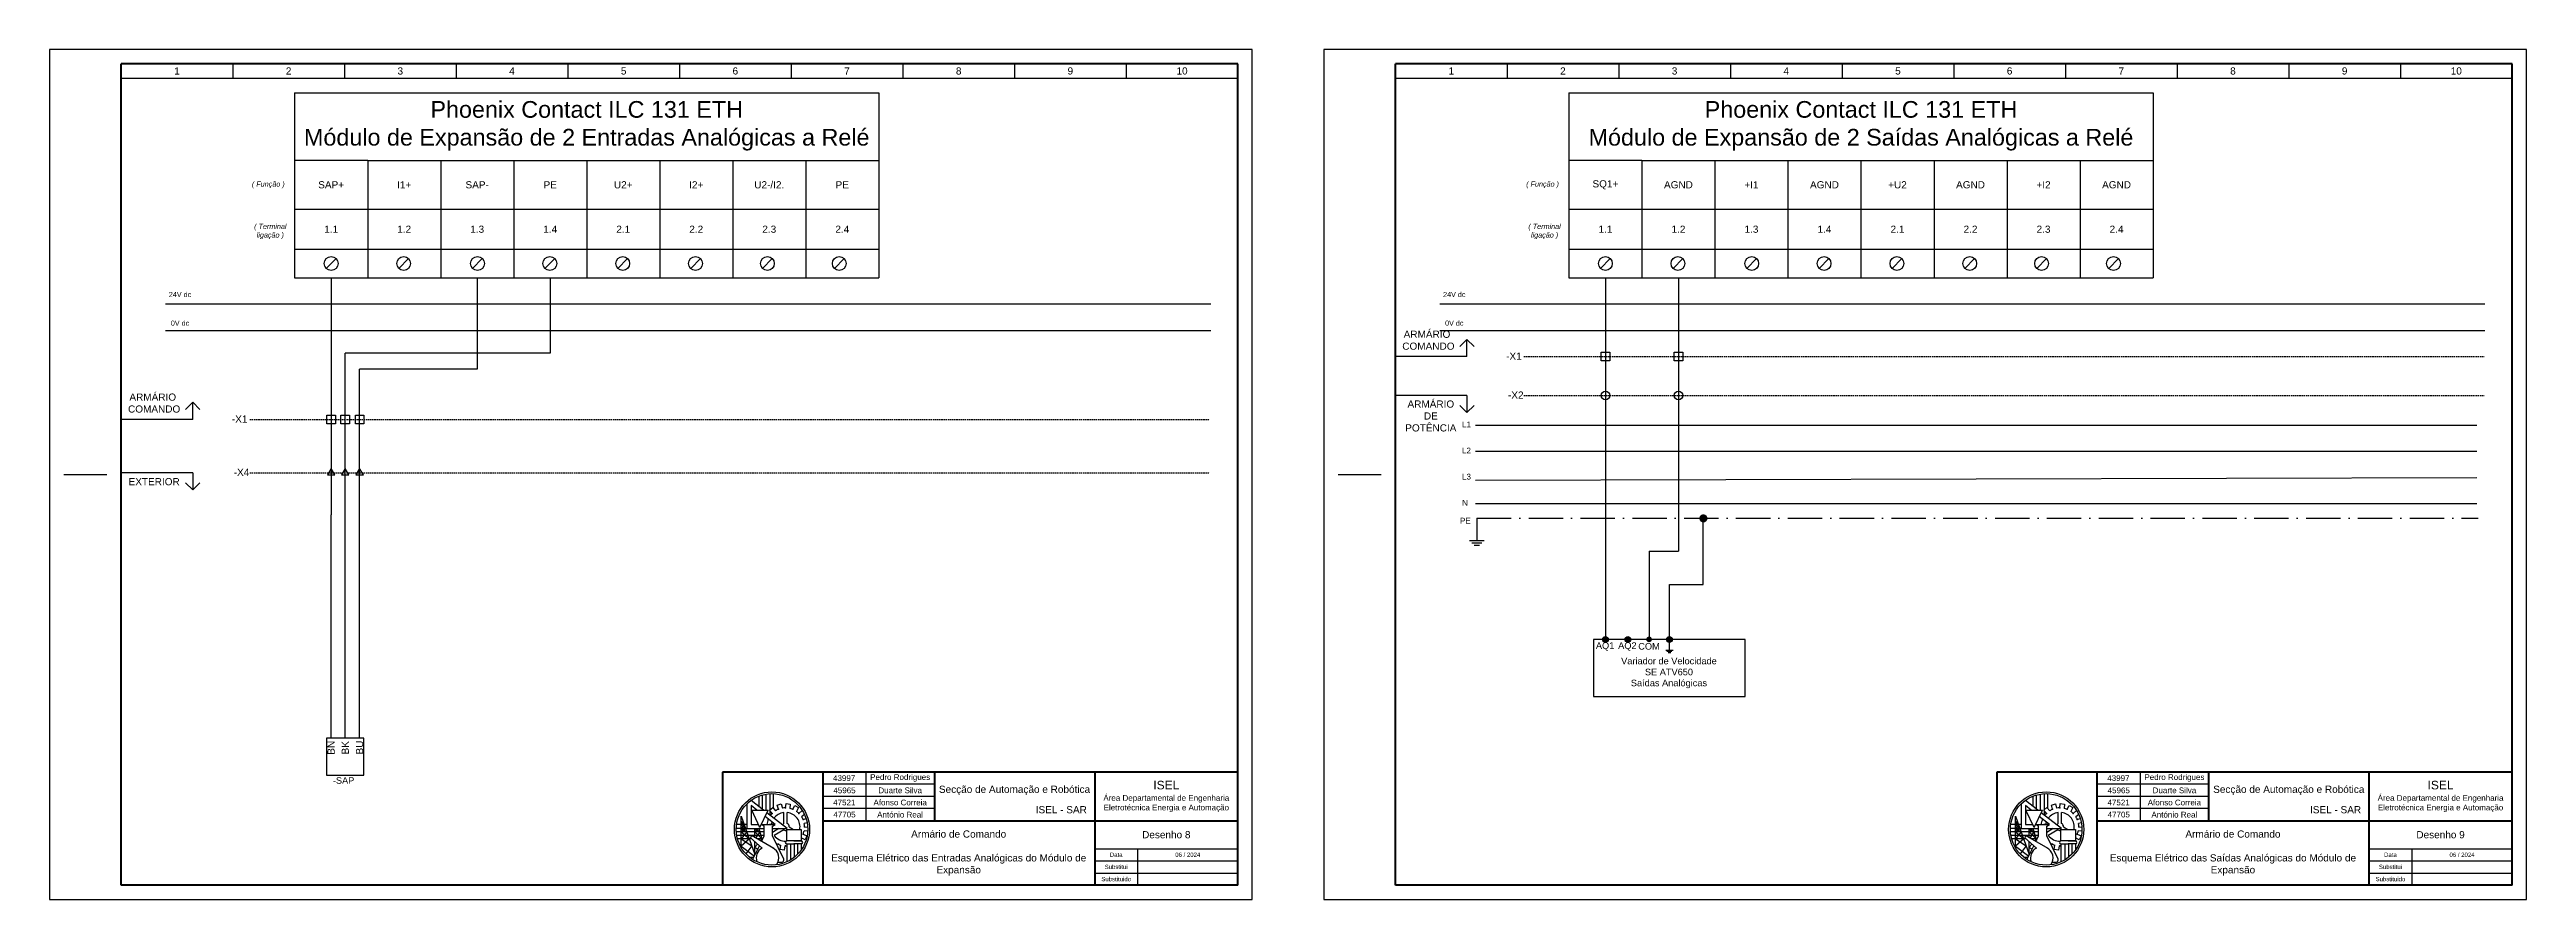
# Model space of a CAD drawing. Header units: millimetres. Extents: x 0 to 5575, y 0 to 297.
# Drawn here: x 3350 to 4215, y 0 to 297 of the extents above; entities that cross this region are included whole.
import ezdxf

# ---------------------------------------------------------------- set-up
doc = ezdxf.new("R2010")
doc.units = ezdxf.units.MM
for name, pattern in [('ACAD_ISO10W100', [18, 12, -3, 0, -3]), ('DASHED', [0.75, 0.5, -0.25]), ('JIS_02_2.0', [3, 2, -1])]:
    doc.linetypes.add(name, pattern=pattern)
for name, color, linetype in [('Bornes', 7, 'DASHED'), ('LEGENDA', 7, 'Continuous'), ('PE', 7, 'ACAD_ISO10W100')]:
    doc.layers.add(name, color=color, linetype=linetype)
doc.styles.get("Standard").update_dxf_attribs({"font": 'arial.ttf'})

msp = doc.modelspace()

# ---------------------------------------------------------------- hatches: boundary and pattern name
at = {"transparency": 33554687}
h = msp.add_hatch(color=256, dxfattribs=at)
edge = h.paths.add_edge_path()
edge.add_arc((3927.56, 133.17), 1.43, 0, 360)
h = msp.add_hatch(color=256, dxfattribs=at)
edge = h.paths.add_edge_path()
edge.add_arc((3893.35, 90.89), 1, 0, 360)
h = msp.add_hatch(color=256, dxfattribs=at)
edge = h.paths.add_edge_path()
edge.add_arc((3901.17, 90.89), 1, 0, 360)
h = msp.add_hatch(color=256, dxfattribs=at)
edge = h.paths.add_edge_path()
edge.add_arc((3908.61, 90.89), 1, 0, 360)
h = msp.add_hatch(color=256, dxfattribs=at)
edge = h.paths.add_edge_path()
edge.add_arc((3915.7, 90.89), 1, 0, 360)

# ---------------------------------------------------------------- linework, layer by layer
for p, q in [((3375, 292), (3375, 287)), ((3375, 292), (3375, 287)), ((3375, 287), (3765, 287)), ((3414, 292), (3414, 287)), ((3453, 292), (3453, 287)), ((3492, 292), (3492, 287)), ((3531, 292), (3531, 287)), ((3570, 292), (3570, 287)), ((3609, 292), (3609, 287)), ((3648, 292), (3648, 287)), ((3687, 292), (3687, 287)), ((3726, 292), (3726, 287)), ((3820, 292), (3820, 287)), ((3820, 292), (3820, 287)), ((3820, 287), (4210, 287)), ((3859, 292), (3859, 287)), ((3898, 292), (3898, 287)), ((3937, 292), (3937, 287)), ((3976, 292), (3976, 287)), ((4015, 292), (4015, 287)), ((4054, 292), (4054, 287)), ((4093, 292), (4093, 287)), ((4132, 292), (4132, 287)), ((4171, 292), (4171, 287)), ((3435.6, 281.92), (3639.6, 281.92)), ((3435.6, 281.92), (3435.6, 217.22)), ((3639.6, 281.92), (3639.6, 241.22)), ((3880.6, 281.92), (4084.6, 281.92)), ((3880.6, 281.92), (3880.6, 217.22)), ((4084.6, 281.92), (4084.6, 241.22)), ((3461.1, 258.22), (3461.1, 241.22)), ((3486.6, 258.22), (3486.6, 241.22)), ((3512.1, 258.22), (3512.1, 241.22)), ((3537.6, 258.22), (3537.6, 241.22)), ((3563.1, 258.22), (3563.1, 241.22)), ((3588.6, 258.22), (3588.6, 241.22)), ((3614.1, 258.22), (3614.1, 241.22)), ((3906.1, 258.22), (3906.1, 241.22)), ((3931.6, 258.22), (3931.6, 241.22)), ((3957.1, 258.22), (3957.1, 241.22)), ((3982.6, 258.22), (3982.6, 241.22)), ((4008.1, 258.22), (4008.1, 241.22)), ((4033.6, 258.22), (4033.6, 241.22)), ((4059.1, 258.22), (4059.1, 241.22)), ((3435.6, 241.22), (3639.6, 241.22)), ((3461.1, 241.22), (3461.1, 227.22)), ((3486.6, 241.22), (3486.6, 227.22)), ((3512.1, 241.22), (3512.1, 227.22)), ((3537.6, 241.22), (3537.6, 227.22)), ((3563.1, 241.22), (3563.1, 227.22)), ((3588.6, 241.22), (3588.6, 227.22)), ((3614.1, 241.22), (3614.1, 227.22)), ((3639.6, 241.22), (3639.6, 227.22)), ((3880.6, 241.22), (4084.6, 241.22)), ((3906.1, 241.22), (3906.1, 227.22)), ((3931.6, 241.22), (3931.6, 227.22)), ((3957.1, 241.22), (3957.1, 227.22)), ((3982.6, 241.22), (3982.6, 227.22)), ((4008.1, 241.22), (4008.1, 227.22)), ((4033.6, 241.22), (4033.6, 227.22)), ((4059.1, 241.22), (4059.1, 227.22)), ((4084.6, 241.22), (4084.6, 227.22)), ((3435.6, 227.22), (3639.6, 227.22)), ((3880.6, 227.22), (4084.6, 227.22)), ((3446.65, 220.53), (3450.05, 223.92)), ((3471.98, 220.53), (3475.37, 223.92)), ((3497.75, 220.53), (3501.14, 223.92)), ((3523.02, 220.53), (3526.41, 223.92)), ((3548.46, 220.53), (3551.85, 223.92)), ((3573.9, 220.53), (3577.29, 223.92)), ((3599, 220.53), (3602.39, 223.92)), ((3624.1, 220.53), (3627.49, 223.92)), ((3891.65, 220.53), (3895.05, 223.92)), ((3916.98, 220.53), (3920.37, 223.92)), ((3942.75, 220.53), (3946.14, 223.92)), ((3968.02, 220.53), (3971.41, 223.92)), ((3993.46, 220.53), (3996.85, 223.92)), ((4018.9, 220.53), (4022.29, 223.92)), ((4044, 220.53), (4047.39, 223.92)), ((4069.1, 220.53), (4072.49, 223.92)), ((3390.51, 208.15), (3755.51, 208.15)), ((3835.51, 208.15), (4200.51, 208.15)), ((3390.51, 198.8), (3755.51, 198.8)), ((3835.51, 198.8), (4200.51, 198.8)), ((3845, 195.69), (3842.5, 193.19)), ((3845, 189.69), (3845, 195.69)), ((3845, 195.69), (3847.5, 193.19)), ((3845, 189.69), (3820, 189.69)), ((3400, 173.73), (3397.5, 171.23)), ((3400, 167.73), (3400, 173.73)), ((3400, 173.73), (3402.5, 171.23)), ((3845, 176.12), (3820, 176.12)), ((3845, 176.12), (3845, 170.12)), ((3400, 167.73), (3375, 167.73)), ((3845, 170.12), (3842.5, 172.62)), ((3845, 170.12), (3847.5, 172.62)), ((3848, 165.72), (4197.71, 165.72)), ((3848, 156.6), (4197.71, 156.6)), ((3355, 148.5), (3370, 148.5)), ((3400, 149.13), (3375, 149.13)), ((3400, 149.13), (3400, 143.13)), ((3800, 148.5), (3815, 148.5)), ((3848, 146.57), (4197.71, 147.44)), ((3400, 143.13), (3397.5, 145.63)), ((3400, 143.13), (3402.5, 145.63)), ((3848, 138.36), (4197.71, 138.36)), ((3848.45, 133.2), (3848.45, 127.2)), ((3845.91, 125.46), (3850.99, 125.46)), ((3846.71, 124.62), (3850.19, 124.62)), ((3847.52, 123.79), (3849.39, 123.79)), ((3848.45, 127.2), (3848.45, 125.46)), ((3908.61, 121.75), (3908.61, 90.89)), ((3942.2, 90.89), (3889.2, 90.89)), ((3889.2, 90.89), (3889.2, 70.89)), ((3893.35, 95.08), (3893.35, 90.89)), ((3916.97, 87.02), (3914.43, 87.02)), ((3916.57, 86.6), (3914.83, 86.6)), ((3942.2, 70.89), (3942.2, 90.89)), ((3916.17, 86.18), (3915.23, 86.18)), ((3889.2, 70.89), (3942.2, 70.89))]:
    msp.add_line(p, q, dxfattribs=at)
at = {"lineweight": -3, "transparency": 33554687}
for p, q in [((3461.1, 258.22), (3435.6, 258.22)), ((3461.1, 258.22), (3486.6, 258.22)), ((3486.6, 258.22), (3512.1, 258.22)), ((3512.1, 258.22), (3537.6, 258.22)), ((3537.6, 258.22), (3563.1, 258.22)), ((3563.1, 258.22), (3588.6, 258.22)), ((3588.6, 258.22), (3614.1, 258.22)), ((3614.1, 258.22), (3639.6, 258.22)), ((3906.1, 258.22), (3880.6, 258.22)), ((3906.1, 258.22), (3931.6, 258.22)), ((3931.6, 258.22), (3957.1, 258.22)), ((3957.1, 258.22), (3982.6, 258.22)), ((3982.6, 258.22), (4008.1, 258.22)), ((4008.1, 258.22), (4033.6, 258.22)), ((4033.6, 258.22), (4059.1, 258.22)), ((4059.1, 258.22), (4084.6, 258.22)), ((3461.1, 227.22), (3461.1, 217.22)), ((3486.6, 227.22), (3486.6, 217.22)), ((3512.1, 227.22), (3512.1, 217.22)), ((3537.6, 227.22), (3537.6, 217.22)), ((3563.1, 227.22), (3563.1, 217.22)), ((3588.6, 227.22), (3588.6, 217.22)), ((3614.1, 227.22), (3614.1, 217.22)), ((3639.6, 227.22), (3639.6, 217.22)), ((3906.1, 227.22), (3906.1, 217.22)), ((3931.6, 227.22), (3931.6, 217.22)), ((3957.1, 227.22), (3957.1, 217.22)), ((3982.6, 227.22), (3982.6, 217.22)), ((4008.1, 227.22), (4008.1, 217.22)), ((4033.6, 227.22), (4033.6, 217.22)), ((4059.1, 227.22), (4059.1, 217.22)), ((4084.6, 227.22), (4084.6, 217.22)), ((3435.6, 217.22), (3461.1, 217.22)), ((3448.35, 217.22), (3448.35, 134.4)), ((3461.1, 217.22), (3486.6, 217.22)), ((3486.6, 217.22), (3512.1, 217.22)), ((3499.35, 217.22), (3499.35, 185.36)), ((3512.1, 217.22), (3537.6, 217.22)), ((3524.85, 217.22), (3524.85, 190.86)), ((3537.6, 217.22), (3563.1, 217.22)), ((3563.1, 217.22), (3588.6, 217.22)), ((3588.6, 217.22), (3614.1, 217.22)), ((3614.1, 217.22), (3639.6, 217.22)), ((3880.6, 217.22), (3906.1, 217.22)), ((3893.35, 217.22), (3893.35, 95.08)), ((3906.1, 217.22), (3931.6, 217.22)), ((3918.85, 217.22), (3918.85, 121.75)), ((3931.6, 217.22), (3957.1, 217.22)), ((3957.1, 217.22), (3982.6, 217.22)), ((3982.6, 217.22), (4008.1, 217.22)), ((4008.1, 217.22), (4033.6, 217.22)), ((4033.6, 217.22), (4059.1, 217.22)), ((4059.1, 217.22), (4084.6, 217.22)), ((3524.85, 190.86), (3453.23, 190.86)), ((3458.3, 176.57), (3458.3, 185.36)), ((3499.35, 185.36), (3458.3, 185.36)), ((3458.3, 134.4), (3458.3, 176.57)), ((3927.44, 110.11), (3927.44, 133.2)), ((3908.61, 121.75), (3918.85, 121.75)), ((3915.7, 90.89), (3915.7, 110.11)), ((3915.7, 110.11), (3927.44, 110.11)), ((3915.7, 87.02), (3915.7, 90.89))]:
    msp.add_line(p, q, dxfattribs=at)
at = {"linetype": 'DASHED', "lineweight": -3, "transparency": 33554687}
for p, q in [((3864.91, 189.69), (4200.19, 189.69)), ((3864.91, 176.12), (4200.19, 176.12)), ((3419.91, 167.73), (3755.19, 167.73)), ((3419.91, 149.13), (3755.19, 149.13))]:
    msp.add_line(p, q, dxfattribs=at)
at = {"lineweight": 120, "transparency": 33554687}
for p, q in [((3585, 44.5), (3585, 5)), ((4030, 44.5), (4030, 5))]:
    msp.add_line(p, q, dxfattribs=at)
at = {"lineweight": 25, "transparency": 33554687}
for p, q in [((3599.32, 31.25), (3595, 34.64)), ((3597.78, 32.46), (3597.78, 36.14)), ((3598.95, 31.25), (3598.95, 36.53)), ((3600.3, 31.25), (3600.3, 36.82)), ((3601.64, 31.44), (3601.64, 36.97)), ((3602.86, 31.8), (3602.86, 36.97)), ((4044.32, 31.25), (4040, 34.64)), ((4042.78, 32.46), (4042.78, 36.14)), ((4043.95, 31.25), (4043.95, 36.53)), ((4045.3, 31.25), (4045.3, 36.82)), ((4046.64, 31.44), (4046.64, 36.97)), ((4047.86, 31.8), (4047.86, 36.97)), ((3593.57, 26.26), (3589.93, 26.26)), ((3591.57, 29.15), (3596.36, 15.7)), ((3591.57, 18.1), (3591.57, 29.15)), ((3592.21, 27.34), (3591.57, 26.26)), ((3591.57, 27.31), (3592.6, 26.26)), ((3592.6, 26.26), (3591.57, 24.75)), ((3591.57, 26.26), (3593.14, 24.75)), ((3593.57, 33.44), (3593.57, 24.75)), ((3596.99, 31.25), (3595.01, 32.8)), ((3595.01, 32.8), (3595.01, 26.19)), ((3595.01, 26.19), (3597.6, 26.19)), ((3595.2, 31.25), (3600.95, 31.25)), ((3598.07, 25.2), (3595.2, 31.25)), ((3598.07, 25.2), (3600.95, 31.25)), ((3598.54, 26.19), (3598.95, 26.19)), ((3599.6, 25.59), (3598.68, 26.19)), ((3598.95, 26.19), (3603.43, 26.19)), ((3598.95, 26.19), (3601.03, 26.19)), ((3603.43, 26.19), (3599.87, 28.98)), ((3607.59, 24.75), (3600.5, 30.32)), ((3601.41, 31.25), (3602.55, 32.18)), ((3602.37, 30.07), (3601.41, 31.25)), ((3603.43, 26.19), (3601.43, 26.19)), ((3601.64, 29.42), (3601.64, 30.96)), ((3602.5, 25.59), (3603.43, 26.19)), ((3602.55, 32.18), (3603.51, 31)), ((3604.08, 32.96), (3605.49, 33.38)), ((3604.52, 31.51), (3604.08, 32.96)), ((3605.49, 33.38), (3605.93, 31.93)), ((3606.45, 26.51), (3606.45, 30.39)), ((3607.05, 32.01), (3607.21, 33.52)), ((3607.21, 33.52), (3608.67, 33.36)), ((3607.65, 26.51), (3607.65, 30.39)), ((3608.67, 33.36), (3608.51, 31.85)), ((3609.58, 31.51), (3610.3, 32.84)), ((3610.3, 32.84), (3611.59, 32.14)), ((3611.59, 32.14), (3610.87, 30.8)), ((3611.72, 30.07), (3612.88, 31.05)), ((3613.62, 29.75), (3612.64, 28.93)), ((3612.88, 31.05), (3613.01, 30.9)), ((3613.15, 27.93), (3614.2, 28.25)), ((3614.56, 26.82), (3613.56, 26.52)), ((4038.57, 26.26), (4034.93, 26.26)), ((4036.57, 29.15), (4041.36, 15.7)), ((4036.57, 18.1), (4036.57, 29.15)), ((4037.21, 27.34), (4036.57, 26.26)), ((4036.57, 27.31), (4037.6, 26.26)), ((4037.6, 26.26), (4036.57, 24.75)), ((4036.57, 26.26), (4038.14, 24.75)), ((4038.57, 33.44), (4038.57, 24.75)), ((4041.99, 31.25), (4040.01, 32.8)), ((4040.01, 32.8), (4040.01, 26.19)), ((4040.01, 26.19), (4042.6, 26.19)), ((4040.2, 31.25), (4045.95, 31.25)), ((4043.07, 25.2), (4040.2, 31.25)), ((4043.07, 25.2), (4045.95, 31.25)), ((4043.54, 26.19), (4043.95, 26.19)), ((4044.6, 25.59), (4043.68, 26.19)), ((4043.95, 26.19), (4048.43, 26.19)), ((4043.95, 26.19), (4046.03, 26.19)), ((4048.43, 26.19), (4044.87, 28.98)), ((4052.59, 24.75), (4045.5, 30.32)), ((4046.41, 31.25), (4047.55, 32.18)), ((4047.37, 30.07), (4046.41, 31.25)), ((4048.43, 26.19), (4046.43, 26.19)), ((4046.64, 29.42), (4046.64, 30.96)), ((4047.5, 25.59), (4048.43, 26.19)), ((4047.55, 32.18), (4048.51, 31)), ((4049.08, 32.96), (4050.49, 33.38)), ((4049.52, 31.51), (4049.08, 32.96)), ((4050.49, 33.38), (4050.93, 31.93)), ((4051.45, 26.51), (4051.45, 30.39)), ((4052.05, 32.01), (4052.21, 33.52)), ((4052.21, 33.52), (4053.67, 33.36)), ((4052.65, 26.51), (4052.65, 30.39)), ((4053.67, 33.36), (4053.51, 31.85)), ((4054.58, 31.51), (4055.3, 32.84)), ((4055.3, 32.84), (4056.59, 32.14)), ((4056.59, 32.14), (4055.87, 30.8)), ((4056.72, 30.07), (4057.88, 31.05)), ((4058.62, 29.75), (4057.64, 28.93)), ((4057.88, 31.05), (4058.01, 30.9)), ((4058.15, 27.93), (4059.2, 28.25)), ((4059.56, 26.82), (4058.56, 26.52)), ((3593.57, 24.75), (3589.81, 24.75)), ((3599.6, 23.63), (3589.83, 23.63)), ((3599.6, 22.31), (3590, 22.31)), ((3595.25, 21.15), (3590.26, 21.15)), ((3591.57, 24.75), (3593.53, 23.63)), ((3593.14, 24.75), (3591.57, 23.63)), ((3593.53, 23.63), (3591.57, 21.15)), ((3591.57, 23.63), (3594.42, 21.15)), ((3591.57, 21.15), (3595.25, 18.8)), ((3594.42, 21.15), (3591.57, 18.62)), ((3591.57, 18.62), (3596.19, 15.16)), ((3595.25, 18.8), (3593.16, 15.98)), ((3593.57, 24.75), (3599.6, 24.75)), ((3595.11, 22.31), (3594.8, 21.54)), ((3594.8, 21.54), (3598.85, 17.99)), ((3602.95, 17.81), (3595.11, 22.31)), ((3595.65, 14.04), (3597.93, 18.79)), ((3596.36, 21.59), (3596.36, 24.75)), ((3596.36, 24.75), (3598.01, 23.63)), ((3597.67, 24.75), (3596.36, 23.63)), ((3596.36, 23.63), (3598.75, 21.15)), ((3596.36, 15.51), (3596.36, 20.18)), ((3597.27, 19.38), (3596.36, 18.29)), ((3596.36, 18.29), (3597.34, 17.56)), ((3598.01, 23.63), (3596.57, 21.47)), ((3598.75, 21.15), (3597.13, 21.15)), ((3597.67, 24.75), (3598.87, 20.75)), ((3598.75, 21.15), (3598.22, 20.52)), ((3598.64, 20.28), (3599.6, 22.28)), ((3599.6, 22.28), (3599.6, 25.59)), ((3602.5, 22.28), (3602.5, 25.59)), ((3602.5, 24.75), (3607.59, 24.75)), ((3604.73, 24.75), (3602.5, 23.46)), ((3606.45, 14.04), (3602.5, 22.28)), ((3606.38, 24.33), (3603.02, 22.39)), ((3605.1, 17.51), (3605.33, 19.01)), ((3606.55, 17.29), (3605.1, 17.51)), ((3606.78, 18.8), (3606.55, 17.29)), ((3607.44, 20.44), (3607.44, 24.48)), ((3607.44, 24.48), (3612.52, 24.48)), ((3612.52, 20.44), (3607.44, 20.44)), ((3610.3, 20.44), (3607.44, 20.44)), ((3607.44, 19.41), (3607.44, 13.12)), ((3607.44, 19.41), (3610.3, 19.41)), ((3608.31, 25.36), (3609.84, 24.48)), ((3608.74, 19.41), (3608.74, 13.81)), ((3609.91, 20.44), (3612.52, 20.44)), ((3612.52, 19.41), (3609.91, 19.41)), ((3610.07, 19.41), (3610.07, 14.73)), ((3611.26, 19.41), (3611.26, 15.81)), ((3612.52, 24.48), (3612.52, 20.44)), ((3613.85, 20.88), (3612.52, 21.55)), ((3612.52, 19.41), (3612.52, 17.33)), ((3613.15, 22.87), (3614.51, 22.19)), ((3614.76, 23.82), (3613.49, 23.94)), ((3613.66, 25.4), (3614.75, 25.3)), ((3614.51, 22.19), (3613.85, 20.88)), ((4038.57, 24.75), (4034.81, 24.75)), ((4044.6, 23.63), (4034.83, 23.63)), ((4044.6, 22.31), (4035, 22.31)), ((4040.25, 21.15), (4035.26, 21.15)), ((4036.57, 24.75), (4038.53, 23.63)), ((4038.14, 24.75), (4036.57, 23.63)), ((4038.53, 23.63), (4036.57, 21.15)), ((4036.57, 23.63), (4039.42, 21.15)), ((4036.57, 21.15), (4040.25, 18.8)), ((4039.42, 21.15), (4036.57, 18.62)), ((4036.57, 18.62), (4041.19, 15.16)), ((4040.25, 18.8), (4038.16, 15.98)), ((4038.57, 24.75), (4044.6, 24.75)), ((4040.11, 22.31), (4039.8, 21.54)), ((4039.8, 21.54), (4043.85, 17.99)), ((4047.95, 17.81), (4040.11, 22.31)), ((4040.65, 14.04), (4042.93, 18.79)), ((4041.36, 21.59), (4041.36, 24.75)), ((4041.36, 24.75), (4043.01, 23.63)), ((4042.67, 24.75), (4041.36, 23.63)), ((4041.36, 23.63), (4043.75, 21.15)), ((4041.36, 15.51), (4041.36, 20.18)), ((4042.27, 19.38), (4041.36, 18.29)), ((4041.36, 18.29), (4042.34, 17.56)), ((4043.01, 23.63), (4041.57, 21.47)), ((4043.75, 21.15), (4042.13, 21.15)), ((4042.67, 24.75), (4043.87, 20.75)), ((4043.75, 21.15), (4043.22, 20.52)), ((4043.64, 20.28), (4044.6, 22.28)), ((4044.6, 22.28), (4044.6, 25.59)), ((4047.5, 22.28), (4047.5, 25.59)), ((4047.5, 24.75), (4052.59, 24.75)), ((4049.73, 24.75), (4047.5, 23.46)), ((4051.45, 14.04), (4047.5, 22.28)), ((4051.38, 24.33), (4048.02, 22.39)), ((4050.1, 17.51), (4050.33, 19.01)), ((4051.55, 17.29), (4050.1, 17.51)), ((4051.78, 18.8), (4051.55, 17.29)), ((4052.44, 20.44), (4052.44, 24.48)), ((4052.44, 24.48), (4057.52, 24.48)), ((4057.52, 20.44), (4052.44, 20.44)), ((4055.3, 20.44), (4052.44, 20.44)), ((4052.44, 19.41), (4052.44, 13.12)), ((4052.44, 19.41), (4055.3, 19.41)), ((4053.31, 25.36), (4054.84, 24.48)), ((4053.74, 19.41), (4053.74, 13.81)), ((4054.91, 20.44), (4057.52, 20.44)), ((4057.52, 19.41), (4054.91, 19.41)), ((4055.07, 19.41), (4055.07, 14.73)), ((4056.26, 19.41), (4056.26, 15.81)), ((4057.52, 24.48), (4057.52, 20.44)), ((4058.85, 20.88), (4057.52, 21.55)), ((4057.52, 19.41), (4057.52, 17.33)), ((4058.15, 22.87), (4059.51, 22.19)), ((4059.76, 23.82), (4058.49, 23.94)), ((4058.66, 25.4), (4059.75, 25.3)), ((4059.51, 22.19), (4058.85, 20.88)), ((3595.96, 14.67), (3594.59, 14.67)), ((3604.42, 13.05), (3605.72, 13.05)), ((4040.96, 14.67), (4039.59, 14.67)), ((4049.42, 13.05), (4050.72, 13.05))]:
    msp.add_line(p, q, dxfattribs=at)
at = {"lineweight": 30, "transparency": 33554687}
for p, q in [((3730, 17.75), (3730, 5)), ((4175, 17.75), (4175, 5))]:
    msp.add_line(p, q, dxfattribs=at)
at = {"transparency": 33554687}
for points in [[(3350, 0), (3770, 0), (3770, 297), (3350, 297)], [(3795, 0), (4215, 0), (4215, 297), (3795, 297)], [(3894.85, 188.19), (3891.85, 188.19), (3891.85, 191.19), (3894.85, 191.19)], [(3920.35, 188.19), (3917.35, 188.19), (3917.35, 191.19), (3920.35, 191.19)], [(3449.85, 166.23), (3446.85, 166.23), (3446.85, 169.23), (3449.85, 169.23)], [(3454.73, 166.23), (3451.73, 166.23), (3451.73, 169.23), (3454.73, 169.23)], [(3459.8, 166.23), (3456.8, 166.23), (3456.8, 169.23), (3459.8, 169.23)], [(3446.73, 43.42), (3459.73, 43.42), (3459.73, 56.42), (3446.73, 56.42)]]:
    msp.add_lwpolyline(points, close=True, dxfattribs=at)
for centre, radius in [((3448.35, 222.22), 2.4), ((3473.67, 222.22), 2.4), ((3499.45, 222.22), 2.4), ((3524.72, 222.22), 2.4), ((3550.16, 222.22), 2.4), ((3575.59, 222.22), 2.4), ((3600.69, 222.22), 2.4), ((3625.79, 222.22), 2.4), ((3893.35, 222.22), 2.4), ((3918.67, 222.22), 2.4), ((3944.45, 222.22), 2.4), ((3969.72, 222.22), 2.4), ((3995.16, 222.22), 2.4), ((4020.59, 222.22), 2.4), ((4045.69, 222.22), 2.4), ((4070.79, 222.22), 2.4), ((3893.35, 176.12), 1.5), ((3918.85, 176.12), 1.5), ((3893.35, 90.89), 1), ((3901.17, 90.89), 1), ((3915.7, 90.89), 1)]:
    msp.add_circle(centre, radius, dxfattribs=at)
at = {"lineweight": 25, "transparency": 33554687}
for centre, radius in [((3602.29, 24.5), 13.12), ((3602.29, 24.5), 12.49), ((4047.29, 24.5), 13.12), ((4047.29, 24.5), 12.49)]:
    msp.add_circle(centre, radius, dxfattribs=at)
for centre, radius, start, end in [((3607.05, 25.4), 6.61, 155.99908, 173.13608), ((3607.05, 25.4), 6.61, 135, 143.37846), ((3607.05, 25.4), 5.03, 160.59127, 170.96165), ((3607.05, 25.4), 5.03, 96.82365, 143.85803), ((3607.05, 25.4), 6.61, 112.5, 122.24481), ((3607.05, 25.4), 6.61, 90, 99.74537), ((3607.05, 25.4), 1.26, 118.25256, 149.86243), ((3607.05, 25.4), 5.03, 349.44559, 83.17635), ((3607.05, 25.4), 1.26, 358.25256, 61.74744), ((3607.05, 25.4), 6.61, 67.5, 77.24583), ((3607.05, 25.4), 6.61, 45, 54.74568), ((3607.05, 25.4), 6.61, 22.5, 32.24161), ((3607.05, 25.4), 6.61, 0, 9.7446), ((4052.05, 25.4), 6.61, 155.99908, 173.13608), ((4052.05, 25.4), 6.61, 135, 143.37846), ((4052.05, 25.4), 5.03, 160.59127, 170.96165), ((4052.05, 25.4), 5.03, 96.82365, 143.85803), ((4052.05, 25.4), 6.61, 112.5, 122.24481), ((4052.05, 25.4), 6.61, 90, 99.74537), ((4052.05, 25.4), 1.26, 118.25256, 149.86243), ((4052.05, 25.4), 5.03, 349.44559, 83.17635), ((4052.05, 25.4), 1.26, 358.25256, 61.74744), ((4052.05, 25.4), 6.61, 67.5, 77.24583), ((4052.05, 25.4), 6.61, 45, 54.74568), ((4052.05, 25.4), 6.61, 22.5, 32.24161), ((4052.05, 25.4), 6.61, 0, 9.7446), ((3600.75, 14.53), 3.95, 118.82904, 200.13755), ((3600.75, 14.53), 3.95, 322.35546, 64.05483), ((3607.05, 25.4), 5.03, 216.82365, 271.59844), ((3607.05, 25.4), 6.61, 240.08781, 254.92427), ((3607.05, 25.4), 1.26, 238.25256, 288.21649), ((3607.05, 25.4), 6.61, 267.67839, 273.42219), ((3607.44, 19.93), 0.515, 90, 270), ((3612.52, 19.93), 0.515, 270, 90), ((3607.05, 25.4), 6.61, 337.5, 347.24344), ((4045.75, 14.53), 3.95, 118.82904, 200.13755), ((4045.75, 14.53), 3.95, 322.35546, 64.05483), ((4052.05, 25.4), 5.03, 216.82365, 271.59844), ((4052.05, 25.4), 6.61, 240.08781, 254.92427), ((4052.05, 25.4), 1.26, 238.25256, 288.21649), ((4052.05, 25.4), 6.61, 267.67839, 273.42219), ((4052.44, 19.93), 0.515, 90, 270), ((4057.52, 19.93), 0.515, 270, 90), ((4052.05, 25.4), 6.61, 337.5, 347.24344), ((3596.38, 13.82), 0.765, 163.34295, 170.96077), ((3605.72, 13.82), 0.765, 270, 16.65705), ((4041.38, 13.82), 0.765, 163.34295, 170.96077), ((4050.72, 13.82), 0.765, 270, 16.65705)]:
    msp.add_arc(centre, radius, start, end, dxfattribs=at)
for p in [(3600.94, 27.93), (3602.37, 30.07), (3604.52, 31.51), (3607.05, 32.01), (3609.58, 31.51), (3611.72, 30.07), (3613.15, 27.93), (4045.94, 27.93), (4047.37, 30.07), (4049.52, 31.51), (4052.05, 32.01), (4054.58, 31.51), (4056.72, 30.07), (4058.15, 27.93), (3604.52, 19.29), (3607.05, 18.79), (3613.15, 22.87), (3613.66, 25.4), (4049.52, 19.29), (4052.05, 18.79), (4058.15, 22.87), (4058.66, 25.4)]:
    msp.add_point(p, dxfattribs=at)
at = {"layer": 'Bornes', "linetype": 'Continuous', "transparency": 33554687}
for p, q in [((3453.23, 56.42), (3453.23, 190.86)), ((3448.35, 56.42), (3448.35, 134.4)), ((3458.3, 56.42), (3458.3, 134.4))]:
    msp.add_line(p, q, dxfattribs=at)
for points in [[(3448.35, 150.64), (3447.04, 148.38), (3449.66, 148.38)], [(3453.23, 150.64), (3451.92, 148.38), (3454.54, 148.38)], [(3458.3, 150.64), (3456.99, 148.38), (3459.61, 148.38)]]:
    msp.add_lwpolyline(points, close=True, dxfattribs=at)
at = {"layer": 'LEGENDA', "lineweight": 120, "transparency": 33554687}
for p, q in [((3765, 292), (3375, 292)), ((3375, 5), (3375, 292)), ((3765, 5), (3765, 292)), ((4210, 292), (3820, 292)), ((3820, 5), (3820, 292)), ((4210, 5), (4210, 292)), ((3765, 44.5), (3585, 44.5)), ((4210, 44.5), (4030, 44.5)), ((3765, 5), (3375, 5)), ((4210, 5), (3820, 5))]:
    msp.add_line(p, q, dxfattribs=at)
at = {"layer": 'LEGENDA', "lineweight": 60, "transparency": 33554687}
for p, q in [((3620, 44.5), (3620, 5)), ((3659, 44.5), (3659, 27.5)), ((3715, 44.5), (3715, 27.5)), ((4065, 44.5), (4065, 5)), ((4104, 44.5), (4104, 27.5)), ((4160, 44.5), (4160, 27.5)), ((3620, 27.5), (3765, 27.5)), ((3715, 27.5), (3715, 5)), ((4065, 27.5), (4210, 27.5)), ((4160, 27.5), (4160, 5))]:
    msp.add_line(p, q, dxfattribs=at)
at = {"layer": 'LEGENDA', "lineweight": 30, "transparency": 33554687}
for p, q in [((3635.06, 44.5), (3635.06, 27.5)), ((4080.06, 44.5), (4080.06, 27.5)), ((3659.06, 40.25), (3620.06, 40.25)), ((3659.06, 36), (3620.06, 36)), ((4104.06, 40.25), (4065.06, 40.25)), ((4104.06, 36), (4065.06, 36)), ((3659.06, 31.75), (3620.06, 31.75)), ((4104.06, 31.75), (4065.06, 31.75)), ((3715, 17.75), (3765, 17.75)), ((4160, 17.75), (4210, 17.75)), ((3715, 13.5), (3765, 13.5)), ((3715, 9.25), (3765, 9.25)), ((4160, 13.5), (4210, 13.5)), ((4160, 9.25), (4210, 9.25))]:
    msp.add_line(p, q, dxfattribs=at)
at = {"layer": 'PE', "linetype": 'ACAD_ISO10W100', "transparency": 33554687}
msp.add_line((3848.45, 133.2), (4198.15, 133.2), dxfattribs=at)

# ---------------------------------------------------------------- texts
at = {"transparency": 33554687}
for s, width, heights, insert, char_height, attachment_point in [('1', 39, [3.74], (3394.5, 289.49), 2.5, 5), ('2', 39, [3.74], (3433.5, 289.49), 2.5, 5), ('3', 39, [3.74], (3472.5, 289.49), 2.5, 5), ('4', 39, [3.74], (3511.5, 289.49), 2.5, 5), ('5', 39, [3.74], (3550.5, 289.49), 2.5, 5), ('6', 39, [3.74], (3589.5, 289.49), 2.5, 5), ('7', 39, [3.74], (3628.5, 289.49), 2.5, 5), ('8', 39, [3.74], (3667.5, 289.49), 2.5, 5), ('9', 39, [3.74], (3706.5, 289.49), 2.5, 5), ('10', 39, [3.74], (3745.5, 289.49), 2.5, 5), ('1', 39, [3.74], (3839.5, 289.49), 2.5, 5), ('2', 39, [3.74], (3878.5, 289.49), 2.5, 5), ('3', 39, [3.74], (3917.5, 289.49), 2.5, 5), ('4', 39, [3.74], (3956.5, 289.49), 2.5, 5), ('5', 39, [3.74], (3995.5, 289.49), 2.5, 5), ('6', 39, [3.74], (4034.5, 289.49), 2.5, 5), ('7', 39, [3.74], (4073.5, 289.49), 2.5, 5), ('8', 39, [3.74], (4112.5, 289.49), 2.5, 5), ('9', 39, [3.74], (4151.5, 289.49), 2.5, 5), ('10', 39, [3.74], (4190.5, 289.49), 2.5, 5), ('\\pxqc;{\\fArial|b0|i1|c0|p34; ( Função )}', 17, [0], (3426.05, 249.72), 1.8, 5), ('SAP+', 25.5, [0], (3448.35, 249.72), 2.5, 5), ('I1+', 12.75, [2.59], (3473.85, 249.72), 2.5, 5), ('SAP-', 25.5, [0], (3499.35, 249.72), 2.5, 5), ('PE', 25.5, [0], (3524.85, 249.72), 2.5, 5), ('U2+', 25.5, [0.131], (3550.35, 249.72), 2.5, 5), ('I2+', 25.5, [0], (3575.85, 249.72), 2.5, 5), ('U2-/I2.', 25.5, [0], (3601.35, 249.72), 2.5, 5), ('PE', 25.5, [0], (3626.85, 249.72), 2.5, 5), ('\\pxqc;{\\fArial|b0|i1|c0|p34; ( Função )}', 17, [0], (3871.05, 249.72), 1.8, 5), ('SQ1+', 25.5, [0], (3893.35, 249.72), 2.5, 5), ('AGND', 12.75, [2.59], (3918.85, 249.72), 2.5, 5), ('+I1', 25.5, [0], (3944.35, 249.72), 2.5, 5), ('AGND', 25.5, [0], (3969.85, 249.72), 2.5, 5), ('+U2', 25.5, [0], (3995.35, 249.72), 2.5, 5), ('AGND', 25.5, [0], (4020.85, 249.72), 2.5, 5), ('+I2', 25.5, [0], (4046.35, 249.72), 2.5, 5), ('AGND', 25.5, [0], (4071.85, 249.72), 2.5, 5), ('\\pxqc;{\\fArial|b0|i1|c0|p34;( Terminal\\Pligação )}', 17, [0], (3427.1, 233.42), 1.8, 5), ('1.1', 25.5, [0], (3448.35, 234.2), 2.5, 5), ('1.2', 25.5, [0], (3473.85, 234.2), 2.5, 5), ('1.3', 25.5, [0], (3499.35, 234.2), 2.5, 5), ('1.4', 25.5, [0], (3524.85, 234.2), 2.5, 5), ('2.1', 25.5, [0], (3550.35, 234.2), 2.5, 5), ('2.2', 25.5, [0], (3575.85, 234.2), 2.5, 5), ('2.3', 25.5, [0], (3601.35, 234.2), 2.5, 5), ('2.4', 25.5, [2.55], (3626.85, 234.2), 2.5, 5), ('\\pxqc;{\\fArial|b0|i1|c0|p34;( Terminal\\Pligação )}', 17, [0], (3872.1, 233.42), 1.8, 5), ('1.1', 25.5, [0], (3893.35, 234.2), 2.5, 5), ('1.2', 25.5, [0], (3918.85, 234.2), 2.5, 5), ('1.3', 25.5, [0], (3944.35, 234.2), 2.5, 5), ('1.4', 25.5, [0], (3969.85, 234.2), 2.5, 5), ('2.1', 25.5, [0], (3995.35, 234.2), 2.5, 5), ('2.2', 25.5, [0], (4020.85, 234.2), 2.5, 5), ('2.3', 25.5, [0], (4046.35, 234.2), 2.5, 5), ('2.4', 25.5, [2.55], (4071.85, 234.2), 2.5, 5), ('\\pxqc;24V dc', 17, [0], (3395.57, 211.38), 1.8, 5), ('\\pxqc;24V dc', 17, [0], (3840.57, 211.38), 1.8, 5), ('\\pxqc;0V dc', 17, [0], (3395.57, 201.38), 1.8, 5), ('\\pxqc;ARMÁRIO  COMANDO', 23.182, [0], (3831.53, 198.76), 2.5, 2), ('\\pxqc;0V dc', 17, [0], (3840.57, 201.38), 1.8, 5), ('\\pxqc;ARMÁRIO  COMANDO', 23.182, [0], (3386.53, 176.8), 2.5, 2), ('ARMÁRIO DE POTÊNCIA', 17, [0], (3832.38, 174.37), 2.5, 2), ('EXTERIOR', 17, [0], (3386.53, 147.25), 2.5, 2), ('\\pxi-3,l3,qc,t3;AQ1', 17, [0], (3893.24, 88.4), 2.3, 5), ('\\pxi-3,l3,qc,t3;AQ2', 17, [0], (3901.02, 88.4), 2.3, 5), ('\\pxi-3,l3,qc,t3;COM', 17, [0], (3908.57, 88.44), 2.3, 5), ('\\pxi-3,l3,qc,t3;Variador de Velocidade^JSE ATV650\\PSaídas Analógicas', 50.5526, [0], (3915.54, 79.15), 2.3, 5), ('43997', 15, [0], (3627.5, 42.4), 2, 5), ('Pedro Rodrigues', 24, [0], (3647.06, 42.46), 2, 5), ('43997', 15, [0], (4072.5, 42.4), 2, 5), ('Pedro Rodrigues', 24, [0], (4092.06, 42.46), 2, 5), ('\\pxi-3,l3,qc,t3;-SAP', 17, [0], (3452.7, 41.56), 2.3, 5), ('47521', 15, [0], (3627.56, 33.88), 2, 5), ('45965', 15, [0], (3627.62, 38.11), 2, 5), ('Afonso Correia', 24, [0], (3647.06, 33.88), 2, 5), ('Duarte Silva', 24, [0], (3647.06, 38.12), 2, 5), ('47521', 15, [0], (4072.56, 33.88), 2, 5), ('45965', 15, [0], (4072.62, 38.11), 2, 5), ('Afonso Correia', 24, [0], (4092.06, 33.88), 2, 5), ('Duarte Silva', 24, [0], (4092.06, 38.12), 2, 5), ('47705', 15, [0], (3627.62, 29.66), 2, 5), ('António Real', 24, [0], (3647.03, 29.63), 2, 5), ('47705', 15, [0], (4072.62, 29.66), 2, 5), ('António Real', 24, [0], (4092.03, 29.63), 2, 5), ('Armário de Comando\\P\\PEsquema Elétrico das Entradas Analógicas do Módulo de Expansão', 95, [0], (3667.5, 16.25), 2.5, 5), ('Armário de Comando\\P\\PEsquema Elétrico das Saídas Analógicas do Módulo de Expansão', 95, [0], (4112.5, 16.25), 2.5, 5), ('\\pxqc;Substitui', 15, [0], (3722.5, 11.38), 1.5, 5), ('\\pxqc;Data', 15, [0], (3722.5, 15.62), 1.5, 5), ('\\pxqc;06 / 2024', 35, [0], (3747.5, 15.62), 1.5, 5), ('\\pxqc;Substitui', 15, [0], (4167.5, 11.38), 1.5, 5), ('\\pxqc;Data', 15, [0], (4167.5, 15.62), 1.5, 5), ('\\pxqc;06 / 2024', 35, [0], (4192.5, 15.62), 1.5, 5), ('\\pxqc;Substituido', 15, [0], (3722.5, 7.12), 1.5, 5), ('\\pxqc;Substituido', 15, [0], (4167.5, 7.12), 1.5, 5)]:
    msp.add_mtext_dynamic_manual_height_columns(s, width=width, gutter_width=12.5, heights=heights, dxfattribs=dict(at, insert=insert, char_height=char_height, attachment_point=attachment_point))
at = {"lineweight": -3, "transparency": 33554687}
for s, width, heights, insert, char_height, attachment_point in [('\\pxqc;Phoenix Contact ILC 131 ETH\\P\\pq*;Módulo de Expansão de 2 Entradas Analógicas a Relé', 204, [0], (3537.6, 270.33), 5.8333, 5), ('\\pxqc;Phoenix Contact ILC 131 ETH\\P\\pq*;Módulo de Expansão de 2 Saídas Analógicas a Relé', 204, [0], (3982.6, 270.33), 5.8333, 5), ('-X1', 3.4268, [0], (3858.68, 191.08), 2.5, 1), ('-X2', 3.4268, [0], (3859.33, 177.51), 2.5, 1), ('-X1', 3.4268, [0], (3413.68, 169.12), 2.5, 1), ('-X4', 3.4268, [2.55], (3414.33, 150.52), 2.5, 1), ('Desenho 8', 50, [0], (3740, 22.62), 2.5, 5), ('Desenho 9', 50, [0], (4185, 22.62), 2.5, 5)]:
    msp.add_mtext_dynamic_manual_height_columns(s, width=width, gutter_width=12.5, heights=heights, dxfattribs=dict(at, insert=insert, char_height=char_height, attachment_point=attachment_point))
at = {"linetype": 'JIS_02_2.0', "transparency": 33554687, "char_height": 2, "attachment_point": 1}
for s, insert in [('L1', (3843.29, 166.99)), ('L2', (3843.29, 157.87)), ('L3', (3843.29, 148.75)), ('N', (3843.29, 139.63)), ('PE', (3842.58, 133.37))]:
    msp.add_mtext_dynamic_manual_height_columns(s, width=1.8376, gutter_width=12.5, heights=[0], dxfattribs=dict(at, insert=insert))
at = {"transparency": 33554687, "char_height": 2.5, "attachment_point": 5, "rotation": 90}
for s, insert in [('BN', (3448.31, 53.03)), ('\\pxi-3,l4,t4;BK', (3453.28, 51.75)), ('BU', (3458.29, 53.1))]:
    msp.add_mtext_dynamic_manual_height_columns(s, width=17, gutter_width=12.5, heights=[0], dxfattribs=dict(at, insert=insert))
at = {"layer": 'Bornes', "transparency": 33554687, "char_height": 2.5}
for s, width, insert, attachment_point in [('\\pxqc;Secção de Automação e Robótica', 56, (3687, 38.12), 5), ('\\pxqc;{\\H1.2x;ISEL\\P\\H0.66667x;Área Departamental de Engenharia Eletrotécnica Energia e Automação}', 50, (3740, 36), 5), ('\\pxqc;Secção de Automação e Robótica', 56, (4132, 38.12), 5), ('\\pxqc;{\\H1.2x;ISEL\\P\\H0.66667x;Área Departamental de Engenharia Eletrotécnica Energia e Automação}', 50, (4185, 36), 5), ('\\pxqr;ISEL - SAR', 56, (3712.26, 30.09), 9), ('\\pxqr;ISEL - SAR', 56, (4157.26, 30.09), 9)]:
    msp.add_mtext_dynamic_manual_height_columns(s, width=width, gutter_width=12.5, heights=[0], dxfattribs=dict(at, insert=insert, attachment_point=attachment_point))

doc.saveas('drawing.dxf')
